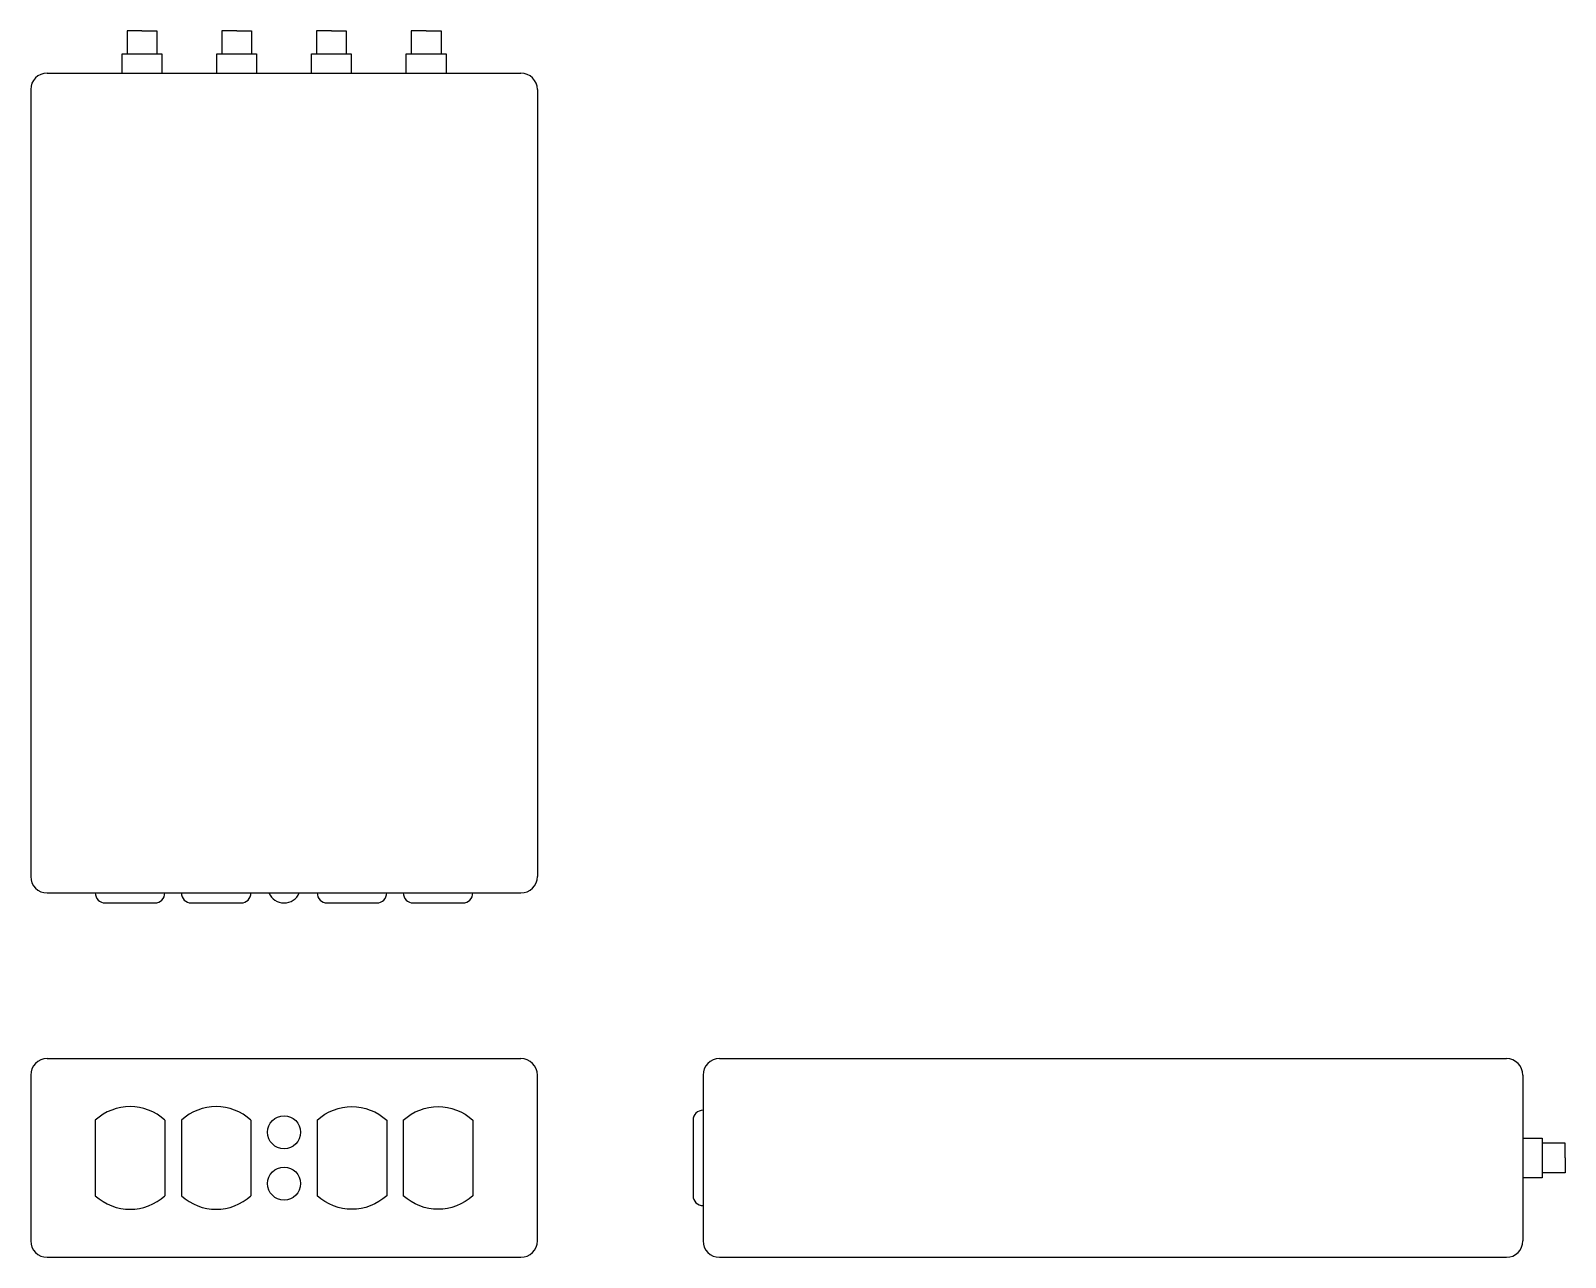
# Model space of a CAD drawing. Header units: centimetres. Extents: x 2 to 48.4, y 1.4 to 38.5.
import ezdxf

# ---------------------------------------------------------------- set-up
doc = ezdxf.new("R2010")
doc.units = ezdxf.units.CM
doc.header["$MEASUREMENT"] = 0

# ---------------------------------------------------------------- blocks, each defined once
blk = doc.blocks.new('nixie')
for p, q in [((4, 5.59), (4, 3.31)), ((6.1, 5.59), (6.1, 3.31))]:
    blk.add_line(p, q)
for start, end in [(47.3577, 132.6423), (227.3577, 312.6423)]:
    blk.add_arc((5.05, 4.45), 1.55, start, end)
blk = doc.blocks.new('button')
for p, q in [((47.106, 5.05), (47.686, 5.05)), ((47.686, 5.05), (47.686, 3.85)), ((48.386, 4.9), (47.686, 4.9)), ((48.386, 4.45), (48.386, 4.9)), ((48.386, 4.45), (48.386, 4)), ((47.686, 3.85), (47.106, 3.85)), ((48.386, 4), (47.686, 4))]:
    blk.add_line(p, q)

msp = doc.modelspace()

# ---------------------------------------------------------------- linework, layer by layer
for p, q in [((2.55, 37.206), (16.85, 37.206)), ((2.05, 36.706), (2.05, 12.95)), ((17.35, 36.706), (17.35, 12.95)), ((2.55, 12.45), (16.85, 12.45)), ((4.3, 12.15), (5.8, 12.15)), ((6.9, 12.15), (8.4, 12.15)), ((11, 12.15), (12.5, 12.15)), ((13.6, 12.15), (15.1, 12.15)), ((2.55, 7.45), (16.85, 7.45)), ((22.85, 7.45), (46.606, 7.45)), ((2.05, 6.95), (2.05, 1.95)), ((17.35, 1.95), (17.35, 6.95)), ((22.35, 6.95), (22.35, 1.95)), ((47.106, 6.95), (47.106, 1.95)), ((22.05, 5.59), (22.05, 3.31)), ((2.55, 1.45), (16.85, 1.45)), ((22.85, 1.45), (46.606, 1.45))]:
    msp.add_line(p, q)
for centre in [(9.7, 5.225), (9.7, 3.675)]:
    msp.add_circle(centre, 0.5)
for centre, radius, start, end in [((2.55, 36.706), 0.5, 90, 180), ((16.85, 36.706), 0.5, 0, 90), ((2.55, 12.95), 0.5, 180, 270), ((16.85, 12.95), 0.5, 270, 0), ((4.3, 12.45), 0.3, 180, 270), ((5.8, 12.45), 0.3, 270, 0), ((6.9, 12.45), 0.3, 180, 270), ((8.4, 12.45), 0.3, 270, 0), ((9.7, 12.65), 0.5, 203.5782, 336.4218), ((11, 12.45), 0.3, 180, 270), ((12.5, 12.45), 0.3, 270, 0), ((13.6, 12.45), 0.3, 180, 270), ((15.1, 12.45), 0.3, 270, 0), ((2.55, 6.95), 0.5, 90, 180), ((16.85, 6.95), 0.5, 0, 90), ((22.85, 6.95), 0.5, 90, 180), ((46.606, 6.95), 0.5, 0, 90), ((22.35, 5.59), 0.3, 90, 180), ((22.35, 3.31), 0.3, 180, 270), ((2.55, 1.95), 0.5, 180, 270), ((16.85, 1.95), 0.5, 270, 0), ((22.85, 1.95), 0.5, 180, 270), ((46.606, 1.95), 0.5, 270, 0)]:
    msp.add_arc(centre, radius, start, end)

# ---------------------------------------------------------------- block references
at = {"rotation": 89.99999999999999}
for p in [(9.86, -9.9), (12.72, -9.9), (15.58, -9.9), (18.44, -9.9)]:
    msp.add_blockref('button', p, dxfattribs=at)
for name, p in [('nixie', (0, 0)), ('nixie', (2.6, 0)), ('button', (0, 0))]:
    msp.add_blockref(name, p)
at = {"xscale": -1}
for p in [(16.8, 0), (19.4, 0)]:
    msp.add_blockref('nixie', p, dxfattribs=at)

doc.saveas('drawing.dxf')
